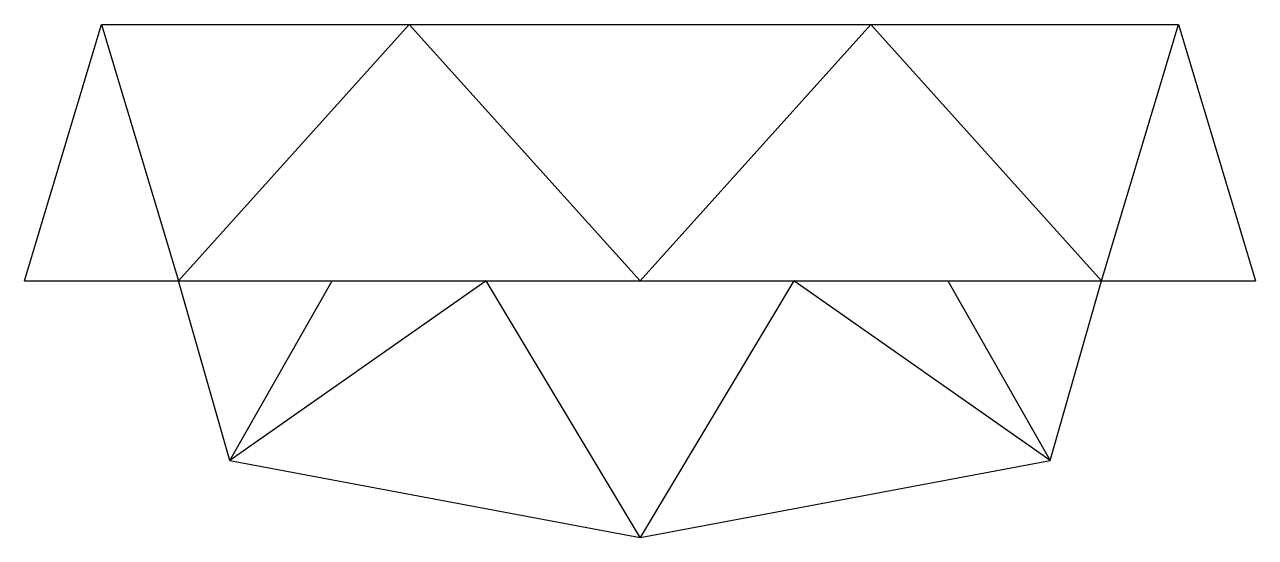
# Model space of a CAD drawing. Header units: inches. Extents: x 0 to 12, y -2.5 to 2.5.
import ezdxf

# ---------------------------------------------------------------- set-up
doc = ezdxf.new("R2010")
doc.units = ezdxf.units.IN
doc.header["$MEASUREMENT"] = 0

msp = doc.modelspace()

# ---------------------------------------------------------------- linework, layer by layer
at = {"linetype": 'Continuous'}
for p, q in [((0, 0), (0.75, 2.5)), ((0.75, 2.5), (1.5, 0)), ((0.75, 2.5), (3.75, 2.5)), ((1.5, 0), (3.75, 2.5)), ((3.75, 2.5), (6, 0)), ((3.75, 2.5), (8.25, 2.5)), ((6, 0), (8.25, 2.5)), ((10.5, 0), (8.25, 2.5)), ((8.25, 2.5), (11.25, 2.5)), ((10.5, 0), (11.25, 2.5)), ((11.25, 2.5), (12, 0)), ((0, 0), (1.5, 0)), ((1.5, 0), (3, 0)), ((2, -1.75), (1.5, 0)), ((4.5, 0), (2, -1.75)), ((2, -1.75), (3, 0)), ((3, 0), (4.5, 0)), ((4.5, 0), (6, 0)), ((6, -2.5), (4.5, 0)), ((6, 0), (7.5, 0)), ((7.5, 0), (6, -2.5)), ((7.5, 0), (9, 0)), ((10, -1.75), (7.5, 0)), ((9, 0), (10.5, 0)), ((9, 0), (10, -1.75)), ((10, -1.75), (10.5, 0)), ((10.5, 0), (12, 0)), ((2, -1.75), (6, -2.5)), ((6, -2.5), (10, -1.75))]:
    msp.add_line(p, q, dxfattribs=at)

doc.saveas('drawing.dxf')
